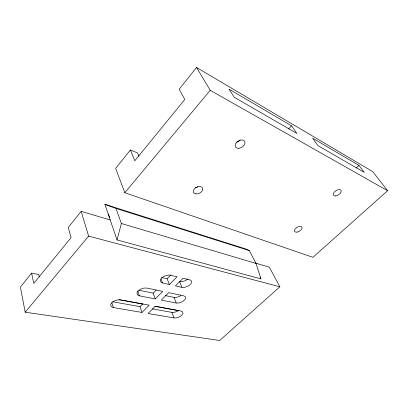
<?xml version="1.0" encoding="UTF-8"?>
<svg xmlns="http://www.w3.org/2000/svg" width="408" height="408" viewBox="0 0 408 408"><rect width="100%" height="100%" fill="white"/><g stroke="black" fill="none" stroke-linecap="round" stroke-linejoin="round"><path stroke-width="0.61" d="M117.025 239.945L121.365 223.502L116.02 208.452L104.892 204.311L117.025 239.945L260.942 278.888L256.01 263.42L249.344 250.583L245.473 248.865L104.892 204.311M39.321 276.966L38.796 274.564L31.595 273.146L20.4 287.099L25.184 312.191L219.677 340.486L279.863 286.809L269.372 267.199L255.362 263.043M110.221 219.978L81.166 211.354L68.253 227.455L71.063 237.64L33.747 283.422L31.595 273.146M130.392 150.001L115.648 168.382L124.807 192.729L312.926 257.321L387.6 190.72L372.779 171.651L196.569 67.514L179.183 89.184L184.793 99.496L134.808 160.742L130.392 150.001L137.593 152.954L139.011 156.325M25.184 312.191L88.633 236.11L81.166 211.354M124.807 192.729L210.222 90.311L196.569 67.514M288.619 128.943L291.562 125.837L296.891 133.457L234.172 97.216L229.082 89.184L291.562 125.837M112.705 301.767L140.015 306.658L142.678 303.924M139.169 290.287L153.194 293.143L156.218 290.032M161.614 277.511L167.137 278.781L170.937 274.875M141.989 312.457L149.16 305.164L120.508 299.89L117.473 299.946L114.271 301.022A6.65 3.595 -18.4 0 0 110.67 304.883L111.231 306.612L113.302 307.555L141.989 312.457L140.015 306.658M155.305 298.931L162.721 291.383L146.824 288.058L143.881 288.074L140.704 289.139A6.594 3.616 -20.1 0 0 136.981 293.051L137.425 294.826L139.378 295.825L155.305 298.931L153.194 293.143M169.391 284.57L177.077 276.746L168.963 274.987L164.266 276.175A6.589 3.662 -21.6 0 0 160.41 280.163L160.375 281.158L161.517 282.657L169.391 284.57L167.137 278.781M356.255 167.907L358.943 165.373L364.313 172.411L317.995 145.651L312.625 138.2L358.943 165.373M173.997 317.934L176.572 317.837L179.387 316.853A5.992 3.024 -21.9 0 0 182.932 313.431L182.713 311.89L181.096 311.044L155.234 306.291L148.079 313.507L173.997 317.934L171.89 312.375L152.225 308.856M171.89 312.375L174.451 312.298L177.256 311.324A5.952 3.055 -21.8 0 0 178.51 310.58M176.225 303.027L178.882 302.971L181.795 301.966A6.191 3.244 -22.2 0 0 185.477 298.36L185.257 296.703L183.595 295.764L168.734 292.653L161.328 300.12L176.225 303.027L174.032 297.391L165.378 295.632M174.032 297.391L176.674 297.35L179.571 296.361A6.146 3.269 -22.1 0 0 180.871 295.581M181.942 287.37L184.666 287.36L187.665 286.34A6.375 3.453 -22.8 0 0 191.485 282.545L191.286 280.77L190.607 280.133L183.105 278.19L175.435 285.921L181.942 287.37L179.642 281.678L182.345 281.683L185.329 280.673A6.329 3.483 -22.7 0 0 187.797 278.924M119.095 299.696L142.902 304.072M154.805 306.26L178.612 310.636M88.633 236.11L279.863 286.809M121.365 223.502L256.01 263.42M116.02 208.452L249.344 250.583M210.222 90.311L387.6 190.72M260.08 277.21L260.942 278.888M161.053 278.975L162.614 283.06M137.751 291.098L139.378 295.825M108.436 214.032L109.635 217.551M111.833 302.746L113.302 307.555M240.077 140.066A5.309 3.636 -32.3 0 1 236.655 142.208M197.768 186.624A5.013 3.325 -26.2 0 1 195.468 187.787M296.927 232.121A4.258 2.28 -30.3 0 0 302.037 227.368A4.258 2.28 -30.3 0 0 295.769 228.266A4.258 2.28 -30.3 0 0 296.927 232.121M335.656 195.932A4.508 2.438 -33.6 0 0 341.2 190.776A4.508 2.438 -33.6 0 0 334.861 191.525A4.508 2.438 -33.6 0 0 335.656 195.932M195.871 193.928A5.059 3.31 -26.2 0 0 202.766 188.822A5.059 3.31 -26.2 0 0 195.381 187.986A5.059 3.31 -26.2 0 0 195.871 193.928M238.787 148.293A5.36 3.621 -32.1 0 0 244.841 141.734A5.36 3.621 -32.1 0 0 236.589 142.341A5.36 3.621 -32.1 0 0 238.787 148.293"/></g></svg>
